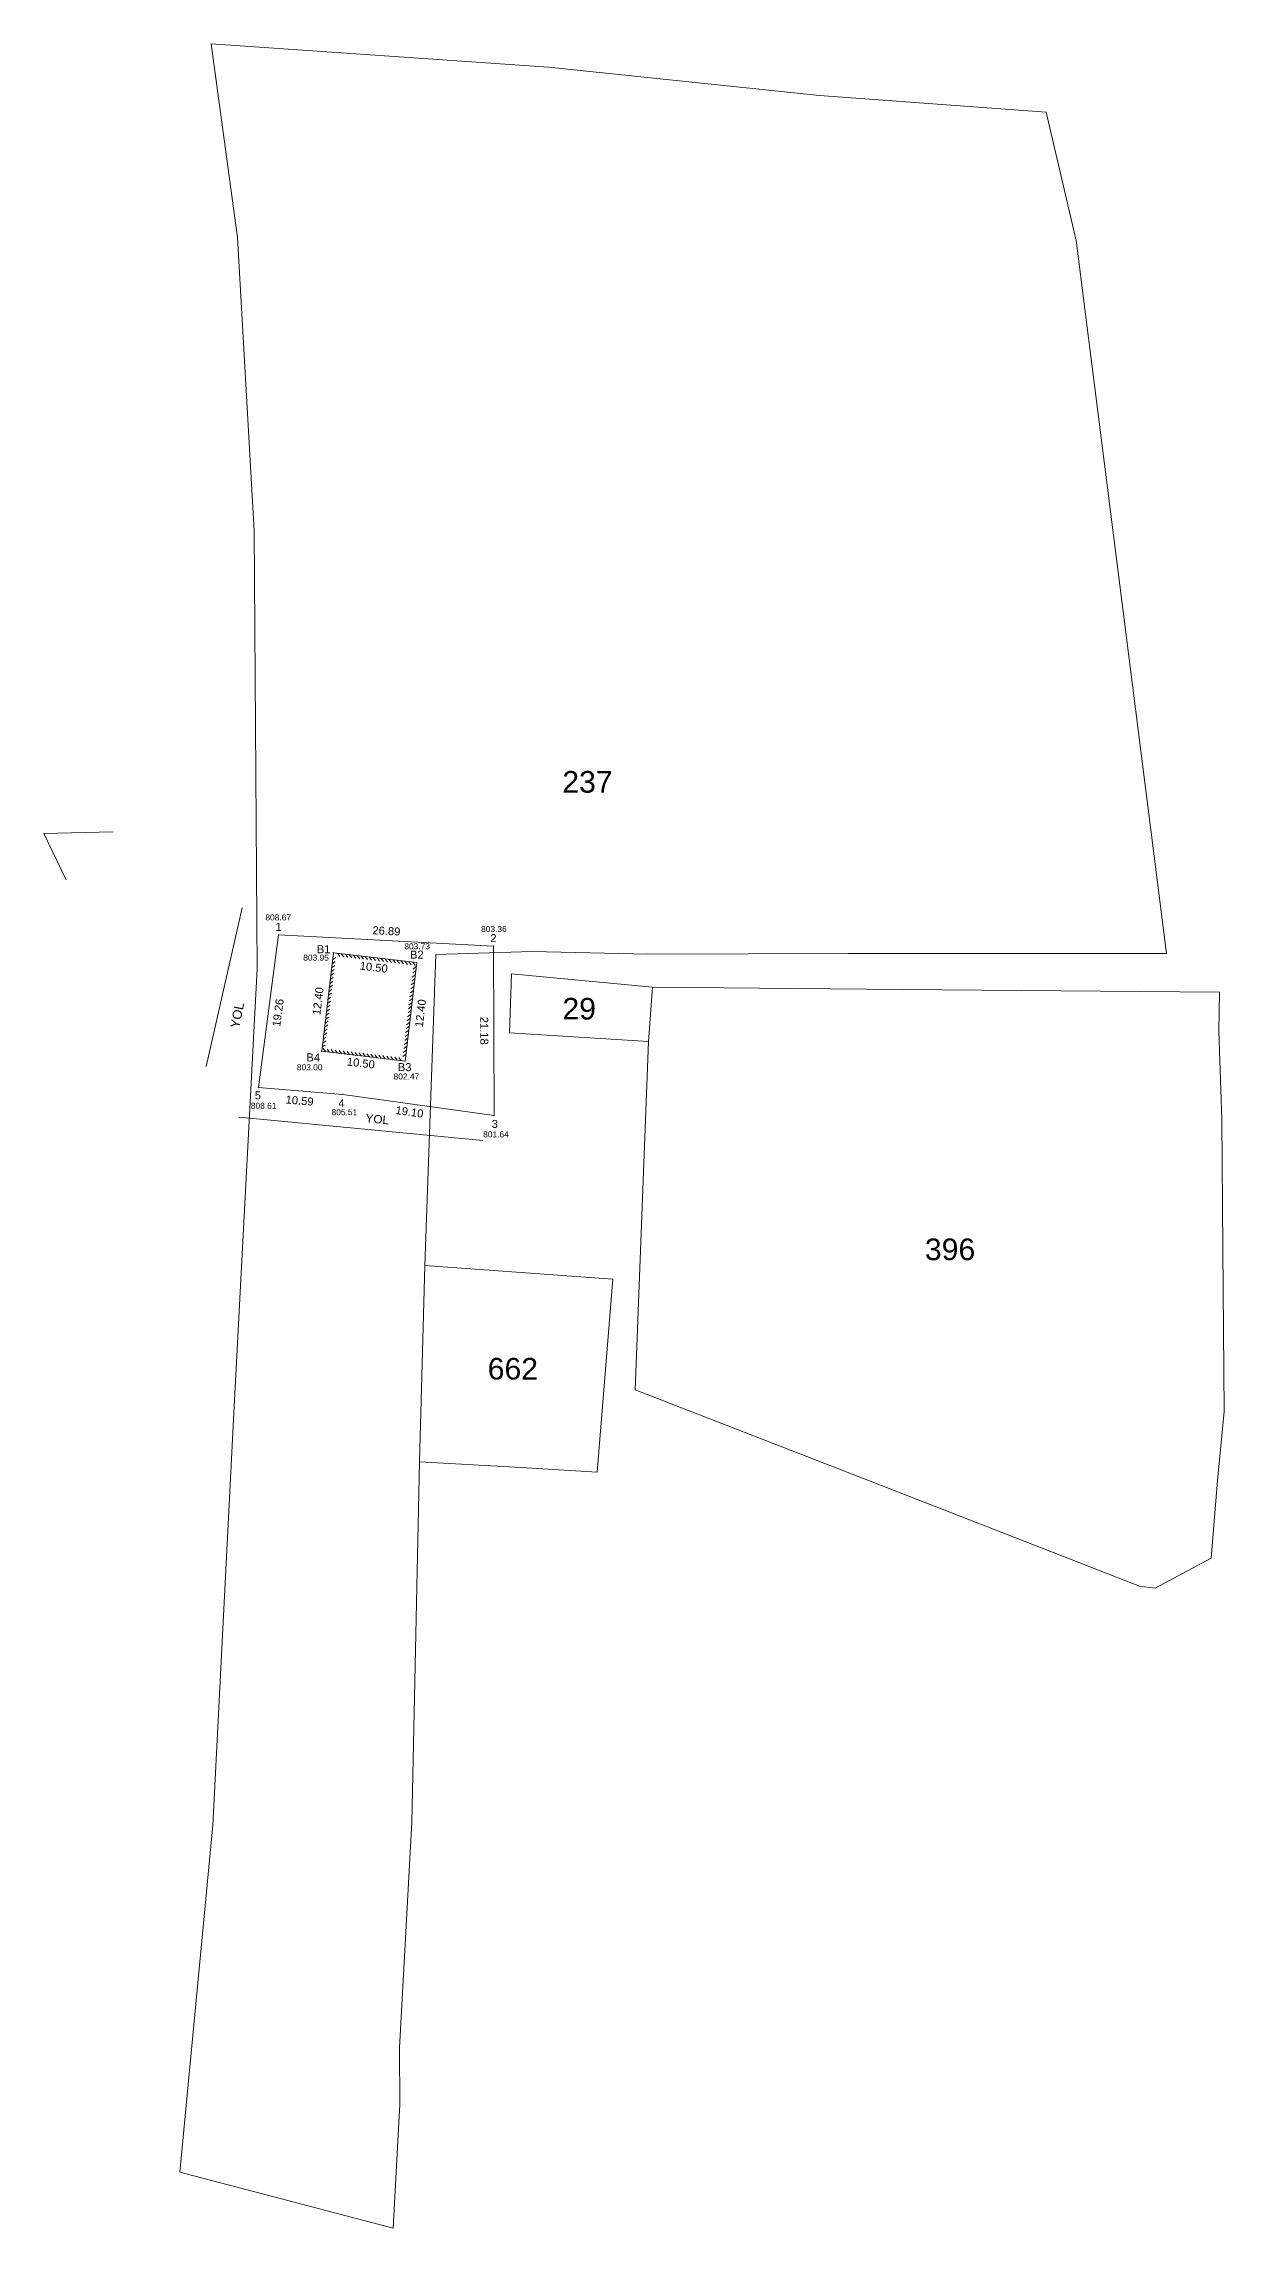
# Model space of a CAD drawing. Header units: centimetres. Extents: x -373760 to 14750, y -122502 to 29584.
# Drawn here: x -45279 to -30521, y 2278 to 29584 of the extents above; entities that cross this region are included whole.
import ezdxf

# ---------------------------------------------------------------- set-up
doc = ezdxf.new("R2010")
doc.units = ezdxf.units.CM
for name, color, linetype, lineweight in [('NADI', 7, 'Continuous', 0), ('NKOT', 1, 'Continuous', 0), ('NOKTA', 30, 'Continuous', 0), ('PARSEL', 4, 'Continuous', 0), ('ROL_CEPHE', 1, 'Continuous', 0), ('SiNiR', 3, 'Continuous', 0)]:
    doc.layers.add(name, color=color, linetype=linetype, lineweight=lineweight)
doc.layers.add('Tarama', color=253, linetype='Continuous')
doc.styles.get("Standard").update_dxf_attribs({"font": 'arial.ttf'})

msp = doc.modelspace()

# ---------------------------------------------------------------- linework, layer by layer
at = {"lineweight": 0}
msp.add_polyline3d([(-41657.5, 18221.69, 0), (-40614.78, 18098.29, 0), (-40760.51, 16866.88, 0), (-41803.23, 16990.29, 0), (-41657.5, 18221.69, 0)], close=True, dxfattribs=at)
for p in [(-41657.5, 18221.69, 80395), (-40614.78, 18098.29, 80373), (-41803.23, 16990.29, 80300), (-40760.51, 16866.88, 80247)]:
    msp.add_point(p, dxfattribs=at)
at = {"layer": 'NOKTA', "lineweight": 0}
for p in [(-42341.42, 18445.67, 80867.02), (-39655.66, 18304.39, 80335.77), (-42594.95, 16536.04, 80860.87), (-41539.75, 16450.19, 80550.98), (-39647.82, 16185.99, 80164.28)]:
    msp.add_point(p, dxfattribs=at)
at = {"layer": 'PARSEL', "lineweight": 0}
for p, q in [((-38969.42, 29289.31), (-43184.71, 29584.25)), ((-43184.71, 29584.25), (-42857.1, 27160.41)), ((-35583.09, 28936.6), (-38969.42, 29289.31)), ((-32746.3, 28730.37), (-35583.09, 28936.6)), ((-32373.11, 27123.54), (-32746.3, 28730.37)), ((-42857.1, 27160.41), (-42649.64, 23495.2)), ((-31242.71, 18211.18), (-32373.11, 27123.54)), ((-42649.64, 23495.2), (-42608.52, 18022.18)), ((-42608.52, 18022.18), (-42896.61, 12549.16)), ((-40514.62, 14312.03), (-40375.15, 18201.67)), ((-40375.15, 18201.67), (-39172.49, 18239.16)), ((-39172.49, 18239.16), (-37725.9, 18205.54)), ((-37725.9, 18205.54), (-35217.06, 18213.27)), ((-35217.06, 18213.27), (-31242.71, 18211.18)), ((-39457.05, 17219.1), (-39432.2, 17957.1)), ((-39432.2, 17957.1), (-37669.26, 17793.26)), ((-37669.26, 17793.26), (-37718.63, 17114.42)), ((-37718.63, 17114.42), (-37669.26, 17793.26)), ((-37669.26, 17793.26), (-34546.62, 17764.44)), ((-34546.62, 17764.44), (-30583.03, 17730.94)), ((-30583.03, 17730.94), (-30588.98, 17240.87)), ((-37718.63, 17114.42), (-39457.05, 17219.1)), ((-30588.98, 17240.87), (-30553.5, 16142.64)), ((-37885.73, 12760.32), (-37718.63, 17114.42)), ((-30553.5, 16142.64), (-30540.47, 14523.24)), ((-30540.47, 14523.24), (-30521.02, 12486.19)), ((-40582.37, 11858.34), (-40514.62, 14312.03)), ((-40582.37, 11858.34), (-40514.62, 14312.03)), ((-40514.62, 14312.03), (-38166.24, 14141.2)), ((-38166.24, 14141.2), (-38360.14, 11728.02)), ((-35085.49, 11672.64), (-37885.73, 12760.32)), ((-42896.61, 12549.16), (-43163.02, 7316.4)), ((-30521.02, 12486.19), (-30607.97, 11626.83)), ((-40678.3, 7355.91), (-40582.37, 11858.34)), ((-39310.4, 11788.88), (-40582.37, 11858.34)), ((-38360.14, 11728.02), (-39310.4, 11788.88)), ((-33233.53, 10950.93), (-35085.49, 11672.64)), ((-30607.97, 11626.83), (-30686.74, 10655.29)), ((-31582.03, 10304.25), (-33233.53, 10950.93)), ((-30686.74, 10655.29), (-31384.24, 10279.32)), ((-31384.24, 10279.32), (-31582.03, 10304.25)), ((-43163.02, 7316.4), (-43576.74, 2978.95)), ((-40831.49, 4532.83), (-40678.3, 7355.91)), ((-40827.86, 3818.09), (-40831.49, 4532.83)), ((-40911.87, 2278.47), (-40832.26, 3756.49)), ((-40832.26, 3756.49), (-40827.86, 3818.09)), ((-43576.74, 2978.95), (-40911.87, 2278.47))]:
    msp.add_line(p, q, dxfattribs=at)
at = {"layer": 'SiNiR', "lineweight": 0}
for p, q in [((-42594.95, 16536.04, 80860.87), (-42341.42, 18445.67, 80867.02)), ((-42341.42, 18445.67, 80867.02), (-39655.66, 18304.39, 80335.77)), ((-39655.66, 18304.39, 80335.77), (-39647.82, 16185.99, 80164.28)), ((-41539.75, 16450.19, 80550.98), (-42594.95, 16536.04, 80860.87)), ((-39647.82, 16185.99, 80164.28), (-41539.75, 16450.19, 80550.98))]:
    msp.add_line(p, q, dxfattribs=at)
at = {"layer": 'Tarama', "lineweight": 0}
for p, q in [((-45278.51, 19713.34, 80493.69), (-44409.44, 19731.66, 80499.73)), ((-45278.51, 19713.34, 80493.69), (-44998.04, 19133.56, 80500.36)), ((-42796.95, 18785.2, 80570.1), (-43247.9, 16799.45, 80554.82)), ((-41679.83, 18033.01), (-41640.56, 18063.96)), ((-41673.95, 18082.66), (-41634.69, 18113.62)), ((-41668.08, 18132.32), (-41628.81, 18163.27)), ((-41607.85, 18215.82), (-41576.89, 18176.55)), ((-41607.85, 18215.82), (-41576.89, 18176.55)), ((-41558.19, 18209.94), (-41527.24, 18170.67)), ((-41508.54, 18204.06), (-41477.58, 18164.8)), ((-41458.89, 18198.19), (-41427.93, 18158.92)), ((-41409.23, 18192.31), (-41378.28, 18153.04)), ((-41359.58, 18186.43), (-41328.62, 18147.17)), ((-41309.93, 18180.56), (-41278.97, 18141.29)), ((-41260.27, 18174.68), (-41229.32, 18135.42)), ((-41210.62, 18168.8), (-41179.66, 18129.54)), ((-41160.97, 18162.93), (-41130.01, 18123.66)), ((-41111.31, 18157.05), (-41080.36, 18117.79)), ((-41061.66, 18151.18), (-41030.7, 18111.91)), ((-41012, 18145.3), (-40981.05, 18106.03)), ((-40962.35, 18139.42), (-40931.4, 18100.16)), ((-40912.7, 18133.55), (-40881.74, 18094.28)), ((-40863.04, 18127.67), (-40832.09, 18088.4)), ((-40813.39, 18121.79), (-40782.44, 18082.53)), ((-40763.74, 18115.92), (-40732.78, 18076.65)), ((-40714.08, 18110.04), (-40683.13, 18070.78)), ((-40664.43, 18104.16), (-40634.58, 18064.05)), ((-40620.65, 18048.63), (-40659.92, 18017.68)), ((-40620.65, 18048.63), (-40659.92, 18017.68)), ((-40614.78, 18098.29), (-40614.78, 18098.29)), ((-40614.78, 18098.29), (-40614.78, 18098.29)), ((-41715.09, 17735.09), (-41675.82, 17766.04)), ((-41709.21, 17784.74), (-41669.95, 17815.7)), ((-41703.34, 17834.4), (-41664.07, 17865.35)), ((-41697.46, 17884.05), (-41658.19, 17915)), ((-41691.58, 17933.7), (-41652.32, 17964.66)), ((-41685.71, 17983.36), (-41646.44, 18014.31)), ((-40655.91, 17750.71), (-40695.18, 17719.76)), ((-40650.04, 17800.37), (-40689.3, 17769.41)), ((-40644.16, 17850.02), (-40683.42, 17819.07)), ((-40638.28, 17899.67), (-40677.55, 17868.72)), ((-40632.41, 17949.33), (-40671.67, 17918.37)), ((-40626.53, 17998.98), (-40665.8, 17968.03)), ((-41744.47, 17486.82), (-41705.2, 17517.78)), ((-41738.59, 17536.47), (-41699.33, 17567.43)), ((-41732.72, 17586.13), (-41693.45, 17617.08)), ((-41726.84, 17635.78), (-41687.58, 17666.74)), ((-41720.96, 17685.43), (-41681.7, 17716.39)), ((-40685.29, 17502.45), (-40724.56, 17471.49)), ((-40679.42, 17552.1), (-40718.68, 17521.14)), ((-40673.54, 17601.75), (-40712.81, 17570.8)), ((-40667.66, 17651.41), (-40706.93, 17620.45)), ((-40661.79, 17701.06), (-40701.05, 17670.11)), ((-41779.73, 17188.9), (-41740.46, 17219.86)), ((-41773.85, 17238.55), (-41734.59, 17269.51)), ((-41767.98, 17288.21), (-41728.71, 17319.16)), ((-41762.1, 17337.86), (-41722.83, 17368.82)), ((-41756.22, 17387.51), (-41716.96, 17418.47)), ((-41750.35, 17437.17), (-41711.08, 17468.12)), ((-40720.55, 17204.53), (-40759.82, 17173.57)), ((-40714.68, 17254.18), (-40753.94, 17223.22)), ((-40708.8, 17303.83), (-40748.06, 17272.88)), ((-40702.92, 17353.49), (-40742.19, 17322.53)), ((-40697.05, 17403.14), (-40736.31, 17372.18)), ((-40691.17, 17452.79), (-40730.44, 17421.84)), ((-41797.36, 17039.94), (-41758.09, 17070.89)), ((-41797.36, 17039.94), (-41758.09, 17070.89)), ((-41791.48, 17089.59), (-41752.22, 17120.55)), ((-41785.61, 17139.25), (-41746.34, 17170.2)), ((-41753.58, 16984.41), (-41783.43, 17024.52)), ((-41703.93, 16978.53), (-41734.88, 17017.8)), ((-41654.27, 16972.66), (-41685.23, 17011.92)), ((-41604.62, 16966.78), (-41635.58, 17006.05)), ((-41554.97, 16960.9), (-41585.92, 17000.17)), ((-41505.31, 16955.03), (-41536.27, 16994.29)), ((-41455.66, 16949.15), (-41486.61, 16988.42)), ((-41406.01, 16943.28), (-41436.96, 16982.54)), ((-41356.35, 16937.4), (-41387.31, 16976.66)), ((-41306.7, 16931.52), (-41337.65, 16970.79)), ((-41257.05, 16925.65), (-41288, 16964.91)), ((-41207.39, 16919.77), (-41238.35, 16959.04)), ((-41157.74, 16913.89), (-41188.69, 16953.16)), ((-41108.09, 16908.02), (-41139.04, 16947.28)), ((-41058.43, 16902.14), (-41089.39, 16941.41)), ((-41008.78, 16896.26), (-41039.73, 16935.53)), ((-40959.13, 16890.39), (-40990.08, 16929.65)), ((-40749.93, 16956.26), (-40789.2, 16925.3)), ((-40744.06, 17005.91), (-40783.32, 16974.96)), ((-40738.18, 17055.57), (-40777.45, 17024.61)), ((-40732.3, 17105.22), (-40771.57, 17074.26)), ((-40726.43, 17154.87), (-40765.69, 17123.92)), ((-40909.47, 16884.51), (-40940.43, 16923.78)), ((-40859.82, 16878.63), (-40890.77, 16917.9)), ((-40810.16, 16872.76), (-40841.12, 16912.02)), ((-40810.16, 16872.76), (-40841.12, 16912.02)), ((-42836.51, 16166.54, 80585.18), (-39790.64, 15873.82, 80320.48))]:
    msp.add_line(p, q, dxfattribs=at)

# ---------------------------------------------------------------- texts
at = {"layer": 'NADI', "lineweight": 0}
for s, p in [('1', (-42381, 18495.67, 80867.02)), ('B1', (-41864.35, 18216.49, 80395)), ('2', (-39695.24, 18354.39, 80335.77)), ('B2', (-40700.19, 18148.29, 80373)), ('B4', (-41994.63, 16863.65, 80300)), ('B3', (-40852.06, 16742.09, 80247)), ('5', (-42640.05, 16389.17, 80860.87)), ('4', (-41595.23, 16290.35, 80550.98)), ('3', (-39677.86, 16032.51, 80164.28))]:
    msp.add_text(s, height=100, dxfattribs=at).set_placement(p)
at = {"layer": 'NKOT', "lineweight": 0}
for s, p in [('808.67', (-42507.73, 18625.89, 80867.02)), ('803.73', (-40770.65, 18264.73, 80373)), ('803.36', (-39810.8, 18481.14, 80335.77)), ('803.95', (-42034.17, 18123.19, 80395)), ('803.00', (-42113.66, 16752.68, 80300)), ('802.47', (-40904.61, 16637.62, 80247)), ('808.61', (-42689.37, 16271.21, 80860.87)), ('805.51', (-41679.99, 16191.66, 80550.98)), ('801.64', (-39784.88, 15914.74, 80164.28))]:
    msp.add_text(s, height=75, dxfattribs=at).set_placement(p)
at = {"layer": 'PARSEL', "lineweight": 0}
for s, p in [('237', (-38795.97, 20222.88)), ('29', (-38794.73, 17387.84)), ('396', (-34263.49, 14380)), ('662', (-39728.36, 12887.66))]:
    msp.add_text(s, height=269.998, rotation=359.9996, dxfattribs=at).set_placement(p)
at = {"layer": 'ROL_CEPHE', "lineweight": 0}
for s, rotation, p in [('26.89', 356.988825, (-41171.7, 18454.24)), ('10.50', 353.250554, (-41331.97, 18011.98)), ('12.40', 83.25056, (-41820.69, 17438.36)), ('19.26', 82.437415, (-42322.96, 17292.94)), ('12.40', 83.250563, (-40539.63, 17286.75)), ('21.18', 270.212037, (-39822.39, 17421.64)), ('10.50', 353.250554, (-41493.16, 16813.69)), ('10.59', 355.348706, (-42257.63, 16338.04)), ('19.10', 352.050298, (-40886.07, 16207.18))]:
    msp.add_text(s, height=100, rotation=rotation, dxfattribs=at).set_placement(p)
at = {"layer": 'Tarama', "lineweight": 0}
for height, rotation, p in [(115.602, 78.69007, (-42835.21, 17270.71)), (104.767, 354.61069, (-41258.7, 16103.92))]:
    msp.add_text('YOL', height=height, rotation=rotation, dxfattribs=at).set_placement(p)

doc.saveas('drawing.dxf')
